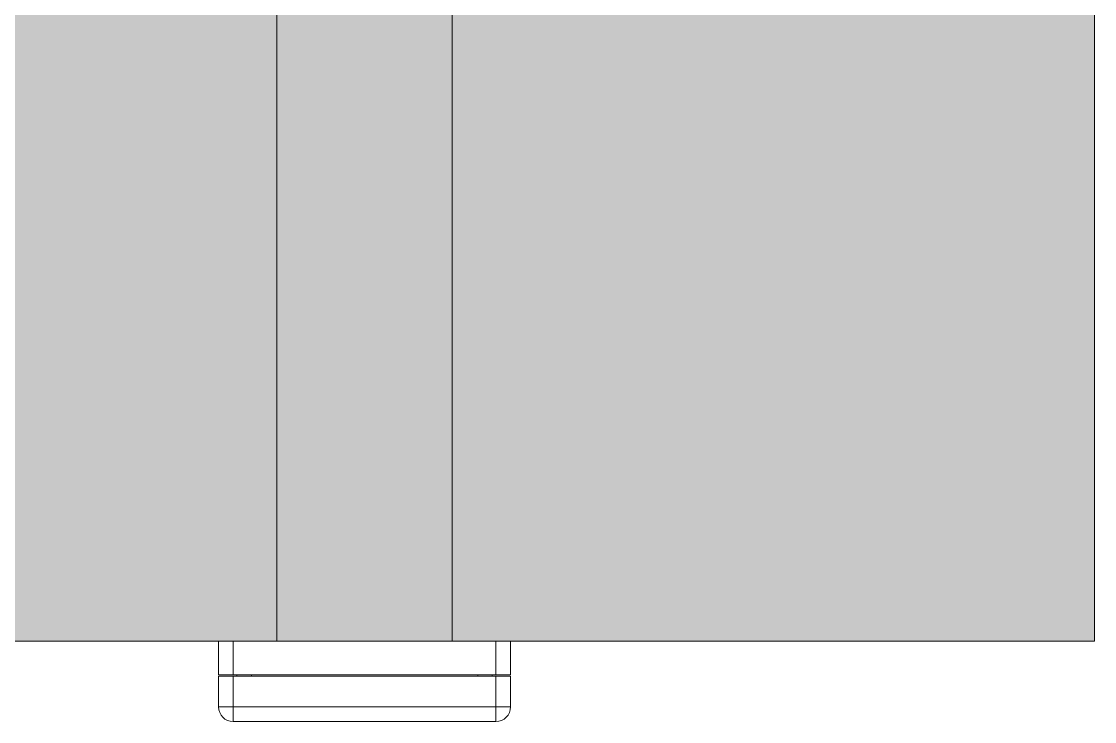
# Model space of a CAD drawing. Header units: millimetres. Extents: x 5622 to 8918, y 2044 to 6634.
# Drawn here: x 8844.1 to 8917.6, y 3658.3 to 3706.3 of the extents above; entities that cross this region are included whole.
import ezdxf

# ---------------------------------------------------------------- set-up
doc = ezdxf.new("R2010")
doc.units = ezdxf.units.MM
for name, color, linetype, lineweight in [('F_ARREDI', 7, 'Continuous', 5), ('F_FERRAMENTA', 253, 'Continuous', 5), ('F_MULTI laminato OPACO', 1, 'Continuous', 5), ('F_MULTI laminato OPACO_retino', 1, 'Continuous', 5)]:
    doc.layers.add(name, color=color, linetype=linetype, lineweight=lineweight)

# ---------------------------------------------------------------- blocks, each defined once
blk = doc.blocks.new('PIEDINO_infilare_H.52_prospetto_fronte')
at = {"layer": 'F_FERRAMENTA'}
for p, q in [((-45530.753, 10865.219), (-45530.753, 10922.719)), ((-45518.753, 10865.219), (-45518.753, 10922.719)), ((-45534.753, 10865.219), (-45514.753, 10865.219)), ((-45534.753, 10862.919), (-45534.753, 10865.219)), ((-45533.753, 10862.919), (-45533.753, 10865.219)), ((-45515.753, 10862.919), (-45515.753, 10865.219)), ((-45514.753, 10862.919), (-45514.753, 10865.219)), ((-45534.753, 10862.919), (-45514.753, 10862.919)), ((-45534.753, 10862.819), (-45514.753, 10862.819)), ((-45534.753, 10860.719), (-45534.753, 10862.819)), ((-45533.753, 10860.719), (-45533.753, 10862.819)), ((-45533.503, 10862.819), (-45533.503, 10862.919)), ((-45532.503, 10862.819), (-45532.503, 10862.919)), ((-45517.003, 10862.819), (-45517.003, 10862.919)), ((-45516.003, 10862.819), (-45516.003, 10862.919)), ((-45515.753, 10860.719), (-45515.753, 10862.819)), ((-45514.753, 10860.719), (-45514.753, 10862.819)), ((-45534.753, 10860.719), (-45514.753, 10860.719)), ((-45533.753, 10859.719), (-45533.753, 10860.719)), ((-45515.753, 10859.719), (-45515.753, 10860.719)), ((-45533.753, 10859.719), (-45515.753, 10859.719))]:
    blk.add_line(p, q, dxfattribs=at)
for centre, start, end in [((-45533.753, 10860.719), 180, 270), ((-45515.753, 10860.719), 270, 0)]:
    blk.add_arc(centre, 1, start, end, dxfattribs=at)
blk = doc.blocks.new("LIBRERIA_ingresso-living_sez._B.B'")
at = {"layer": 'F_MULTI laminato OPACO_retino', "true_color": 0x636466}
h = blk.add_hatch(color=251, dxfattribs=at)
h.dxf.hatch_style = 1
h.paths.add_polyline_path([(41313.132, 11071.126), (41913.132, 11071.126), (41913.132, 13145.626), (41313.132, 13145.626)])
at = {"layer": 'F_MULTI laminato OPACO', "color": 5}
blk.add_lwpolyline([(41313.132, 11071.126), (41913.132, 11071.126), (41913.132, 13145.626), (41313.132, 13145.626)], close=True, dxfattribs=at)
at = {"color": 4}
blk.add_blockref('PIEDINO_infilare_H.52_prospetto_fronte', (87387.885, 205.908), dxfattribs=at)

msp = doc.modelspace()

# ---------------------------------------------------------------- block references
at = {"layer": 'F_ARREDI'}
msp.add_blockref("LIBRERIA_ingresso-living_sez._B.B'", (-32995.569, -7407.299), dxfattribs=at)

doc.saveas('drawing.dxf')
